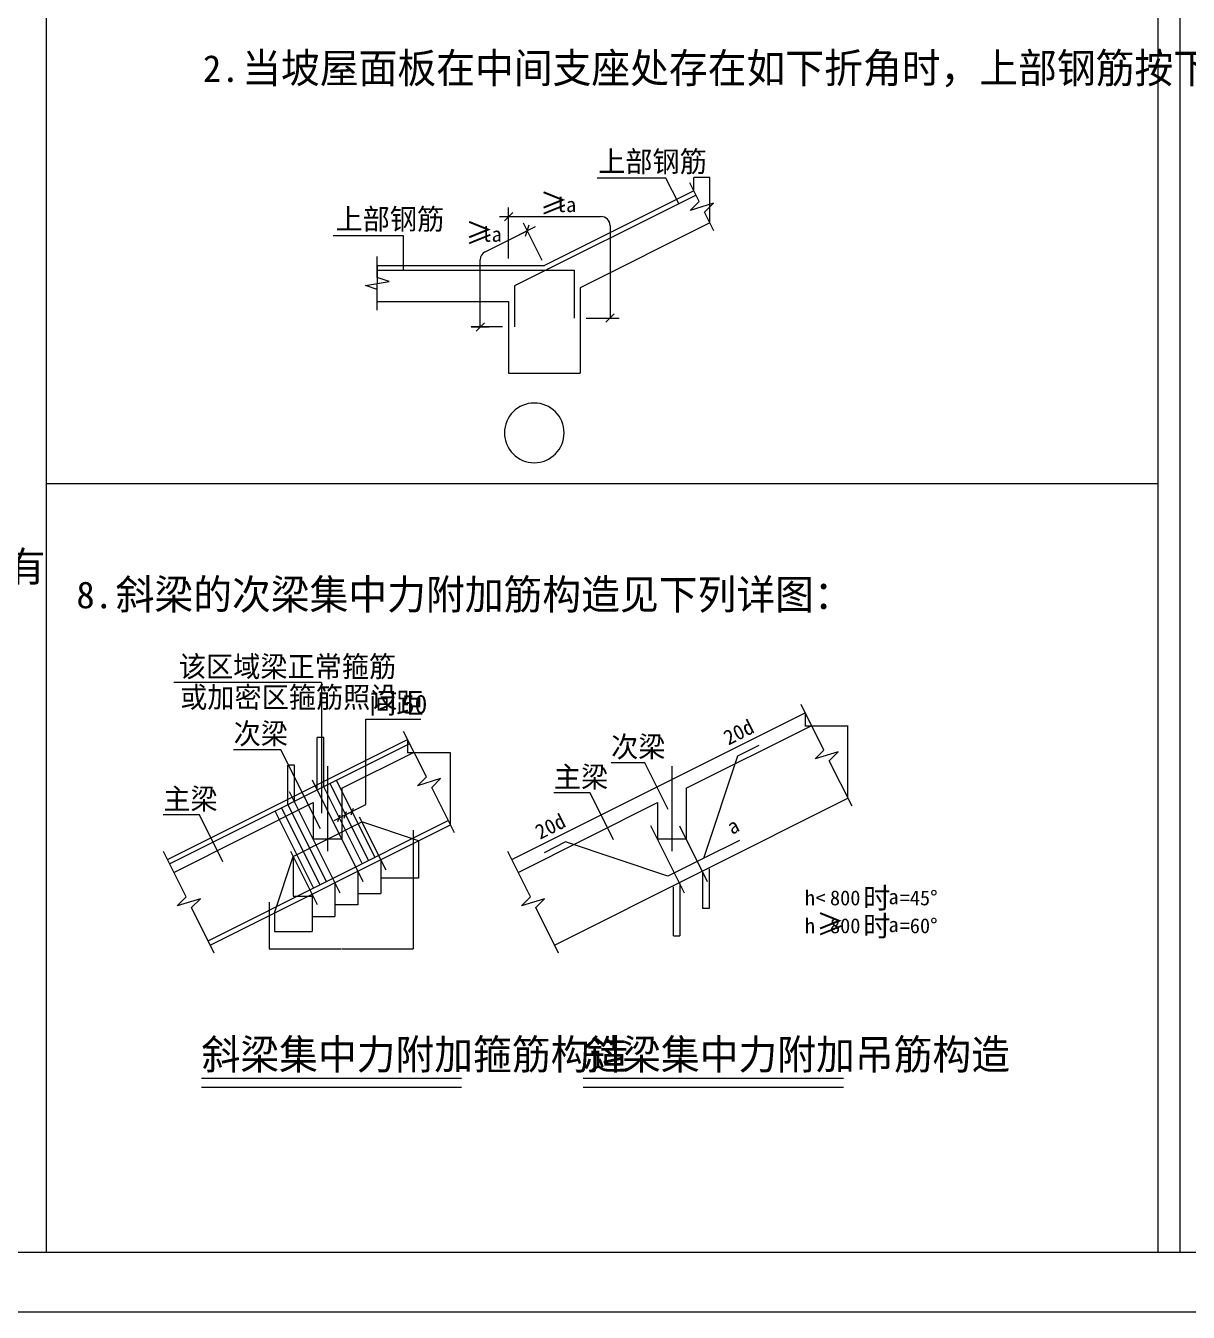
# Model space of a CAD drawing. Header units: metres. Extents: x 353221 to 519218, y 576917 to 745385.
# Drawn here: x 451514 to 470992, y 576917 to 598461 of the extents above; entities that cross this region are included whole.
import ezdxf

# ---------------------------------------------------------------- set-up
doc = ezdxf.new("R2010")
doc.units = ezdxf.units.M
doc.layers.add('PUB_TITLE', color=4, linetype='Continuous')
doc.dimstyles.get("Standard").update_dxf_attribs({"dimtxt": 2.5, "dimasz": 2.5, "dimexe": 1.25, "dimexo": 0.625, "dimtad": 1, "dimcen": 2.5, "dimazin": 3, "dimtfac": 1, "dimtmove": 0, "dimatfit": 3})

# ---------------------------------------------------------------- blocks, each defined once
blk = doc.blocks.new('_DIMX')
blk.add_line((-150, 0), (150, 0))
blk.add_lwpolyline([(-70, -70), (70, 70)])
blk = doc.blocks.new('_INDEX1')
blk.add_lwpolyline([(-0.5, 0, 1), (0.5, 0, 1)], format="xyb", close=True)
blk = doc.blocks.new('_CLOSEDFILLED')
at = {"color": 0, "linetype": 'BYBLOCK'}
blk.add_solid([(-1, 0), (0, 0), (-1, 0)], dxfattribs=at)
blk = doc.blocks.new('*D66')
for p, q in [((462842.09, 595920.94), (462708.18, 595920.94)), ((462708.43, 595697.33), (462708.43, 595920.94)), ((462977, 595920.94), (462843.09, 595920.94)), ((462976.75, 595160.68), (462976.75, 595920.94))]:
    blk.add_line(p, q)
at = {"layer": 'Defpoints'}
for p in [(462976.75, 595920.94), (462708.43, 595697.33), (462976.75, 595160.68)]:
    blk.add_point(p, dxfattribs=at)
at = {"layer": 'PUB_TITLE', "xscale": 0.25, "yscale": 0.25}
blk.add_blockref('_CLOSEDFILLED', (462708.43, 595920.94), dxfattribs=at)
at = {"layer": 'PUB_TITLE', "xscale": 0.25, "yscale": 0.25, "rotation": 180}
blk.add_blockref('_CLOSEDFILLED', (462976.75, 595920.94), dxfattribs=at)
at = {"layer": 'PUB_TITLE', "insert": (462842.59, 595920.94), "char_height": 1, "attachment_point": 5}
blk.add_mtext('h', dxfattribs=at)
blk = doc.blocks.new('*D68')
for p, q in [((457404.03, 594445.14), (457404.03, 594145.14)), ((457403.78, 594145.14), (457403.53, 594145.14)), ((457404.03, 593845.14), (457404.03, 594145.14)), ((457404.03, 594145.14), (457404.03, 594145.14)), ((457404.28, 594145.14), (457404.53, 594145.14))]:
    blk.add_line(p, q)
at = {"layer": 'Defpoints'}
for p in [(457404.03, 594445.14), (457404.03, 594145.14), (457404.03, 593845.14)]:
    blk.add_point(p, dxfattribs=at)
at = {"layer": 'PUB_TITLE', "xscale": 0.25, "yscale": 0.25}
blk.add_blockref('_CLOSEDFILLED', (457404.03, 594145.14), dxfattribs=at)
at = {"layer": 'PUB_TITLE', "xscale": 0.25, "yscale": 0.25, "rotation": 180}
blk.add_blockref('_CLOSEDFILLED', (457404.03, 594145.14), dxfattribs=at)
at = {"layer": 'PUB_TITLE', "insert": (457404.03, 594146.265), "char_height": 1, "attachment_point": 5}
blk.add_mtext('h', dxfattribs=at)
blk = doc.blocks.new('*D86')
for p, q in [((455960.515, 586080.06), (455907.6, 586080.06)), ((455907.85, 585418.18), (455907.85, 586080.06)), ((456015.43, 586080.06), (455962.515, 586080.06)), ((456015.18, 585471.84), (456015.18, 586080.06))]:
    blk.add_line(p, q)
at = {"layer": 'Defpoints'}
for p in [(456015.18, 586080.06), (455907.85, 585418.18), (456015.18, 585471.84)]:
    blk.add_point(p, dxfattribs=at)
at = {"layer": 'PUB_TITLE', "xscale": 0.25, "yscale": 0.25}
blk.add_blockref('_CLOSEDFILLED', (455907.85, 586080.06), dxfattribs=at)
at = {"layer": 'PUB_TITLE', "xscale": 0.25, "yscale": 0.25, "rotation": 180}
blk.add_blockref('_CLOSEDFILLED', (456015.18, 586080.06), dxfattribs=at)
at = {"layer": 'PUB_TITLE', "insert": (455961.515, 586080.06), "char_height": 1, "attachment_point": 5}
blk.add_mtext('50', dxfattribs=at)
blk = doc.blocks.new('*D87')
for p, q in [((456451.845, 586540.38), (456398.93, 586540.38)), ((456399.18, 585663.84), (456399.18, 586540.38)), ((456506.76, 586540.38), (456453.845, 586540.38)), ((456506.51, 585717.51), (456506.51, 586540.38))]:
    blk.add_line(p, q)
at = {"layer": 'Defpoints'}
for p in [(456506.51, 586540.38), (456399.18, 585663.84), (456506.51, 585717.51)]:
    blk.add_point(p, dxfattribs=at)
at = {"layer": 'PUB_TITLE', "xscale": 0.25, "yscale": 0.25}
blk.add_blockref('_CLOSEDFILLED', (456399.18, 586540.38), dxfattribs=at)
at = {"layer": 'PUB_TITLE', "xscale": 0.25, "yscale": 0.25, "rotation": 180}
blk.add_blockref('_CLOSEDFILLED', (456506.51, 586540.38), dxfattribs=at)
at = {"layer": 'PUB_TITLE', "insert": (456452.845, 586540.38), "char_height": 1, "attachment_point": 5}
blk.add_mtext('50', dxfattribs=at)
blk = doc.blocks.new('*D88')
for p, q in [((457913.04, 586510.22), (457913.04, 586286.61)), ((458270.315, 586286.61), (457912.79, 586286.61)), ((458628.84, 586286.61), (458271.315, 586286.61)), ((458628.59, 585079.14), (458628.59, 586286.61))]:
    blk.add_line(p, q)
at = {"layer": 'Defpoints'}
for p in [(457913.04, 586510.22), (458628.59, 586286.61), (458628.59, 585079.14)]:
    blk.add_point(p, dxfattribs=at)
at = {"layer": 'PUB_TITLE', "xscale": 0.25, "yscale": 0.25}
blk.add_blockref('_CLOSEDFILLED', (457913.04, 586286.61), dxfattribs=at)
at = {"layer": 'PUB_TITLE', "xscale": 0.25, "yscale": 0.25, "rotation": 180}
blk.add_blockref('_CLOSEDFILLED', (458628.59, 586286.61), dxfattribs=at)
at = {"layer": 'PUB_TITLE', "insert": (458270.815, 586286.61), "char_height": 1, "attachment_point": 5}
blk.add_mtext('h', dxfattribs=at)
blk = doc.blocks.new('*D89')
for p, q in [((464575.16, 586957.43), (464575.16, 586733.83)), ((464932.43, 586733.83), (464574.91, 586733.83)), ((465290.95, 586733.83), (464933.43, 586733.83)), ((465290.7, 585526.35), (465290.7, 586733.83))]:
    blk.add_line(p, q)
at = {"layer": 'Defpoints'}
for p in [(464575.16, 586957.43), (465290.7, 586733.83), (465290.7, 585526.35)]:
    blk.add_point(p, dxfattribs=at)
at = {"layer": 'PUB_TITLE', "xscale": 0.25, "yscale": 0.25}
blk.add_blockref('_CLOSEDFILLED', (464575.16, 586733.83), dxfattribs=at)
at = {"layer": 'PUB_TITLE', "xscale": 0.25, "yscale": 0.25, "rotation": 180}
blk.add_blockref('_CLOSEDFILLED', (465290.7, 586733.83), dxfattribs=at)
at = {"layer": 'PUB_TITLE', "insert": (464932.93, 586733.83), "char_height": 1, "attachment_point": 5}
blk.add_mtext('h', dxfattribs=at)
blk = doc.blocks.new('*D90')
for p, q in [((462855.58, 584286.43), (462855.58, 583678.22)), ((462962.91, 584340.09), (462962.91, 583678.22)), ((462908.245, 583678.22), (462855.33, 583678.22)), ((462963.16, 583678.22), (462910.245, 583678.22))]:
    blk.add_line(p, q)
at = {"layer": 'Defpoints'}
for p in [(462855.58, 584286.43), (462962.91, 584340.09), (462962.91, 583678.22)]:
    blk.add_point(p, dxfattribs=at)
at = {"layer": 'PUB_TITLE', "xscale": 0.25, "yscale": 0.25}
blk.add_blockref('_CLOSEDFILLED', (462855.58, 583678.22), dxfattribs=at)
at = {"layer": 'PUB_TITLE', "xscale": 0.25, "yscale": 0.25, "rotation": 180}
blk.add_blockref('_CLOSEDFILLED', (462962.91, 583678.22), dxfattribs=at)
at = {"layer": 'PUB_TITLE', "insert": (462909.245, 583678.22), "char_height": 1, "attachment_point": 5}
blk.add_mtext('50', dxfattribs=at)
blk = doc.blocks.new('*D91')
for p, q in [((462471.58, 584094.43), (462471.58, 583217.89)), ((462364.25, 584040.76), (462364.25, 583217.89)), ((462364.5, 583217.89), (462416.915, 583217.89)), ((462418.915, 583217.89), (462471.33, 583217.89))]:
    blk.add_line(p, q)
at = {"layer": 'Defpoints'}
for p in [(462471.58, 584094.43), (462364.25, 584040.76), (462364.25, 583217.89)]:
    blk.add_point(p, dxfattribs=at)
at = {"layer": 'PUB_TITLE', "xscale": 0.25, "yscale": 0.25, "rotation": 180}
blk.add_blockref('_CLOSEDFILLED', (462364.25, 583217.89), dxfattribs=at)
at = {"layer": 'PUB_TITLE', "xscale": 0.25, "yscale": 0.25}
blk.add_blockref('_CLOSEDFILLED', (462471.58, 583217.89), dxfattribs=at)
at = {"layer": 'PUB_TITLE', "insert": (462417.915, 583217.89), "char_height": 1, "attachment_point": 5}
blk.add_mtext('50', dxfattribs=at)
blk = doc.blocks.new('*D92')
for p, q in [((456694.95, 584112.32), (456694.95, 583546.46)), ((456310.95, 583920.32), (456310.95, 583546.46)), ((456311.2, 583546.46), (456501.95, 583546.46)), ((456503.95, 583546.46), (456694.7, 583546.46))]:
    blk.add_line(p, q)
at = {"layer": 'Defpoints'}
for p in [(456694.95, 584112.32), (456310.95, 583920.32), (456310.95, 583546.46)]:
    blk.add_point(p, dxfattribs=at)
at = {"layer": 'PUB_TITLE', "xscale": 0.25, "yscale": 0.25, "rotation": 180}
blk.add_blockref('_CLOSEDFILLED', (456310.95, 583546.46), dxfattribs=at)
at = {"layer": 'PUB_TITLE', "xscale": 0.25, "yscale": 0.25}
blk.add_blockref('_CLOSEDFILLED', (456694.95, 583546.46), dxfattribs=at)
at = {"layer": 'PUB_TITLE', "insert": (456502.95, 583546.46), "char_height": 1, "attachment_point": 5}
blk.add_mtext("b'", dxfattribs=at)
blk = doc.blocks.new('*D93')
for p, q in [((457078.95, 584304.32), (457078.95, 583738.46)), ((456694.95, 584112.32), (456694.95, 583738.46)), ((456885.95, 583738.46), (456694.7, 583738.46)), ((457079.2, 583738.46), (456887.95, 583738.46))]:
    blk.add_line(p, q)
at = {"layer": 'Defpoints'}
for p in [(457078.95, 584304.32), (456694.95, 584112.32), (457078.95, 583738.46)]:
    blk.add_point(p, dxfattribs=at)
at = {"layer": 'PUB_TITLE', "xscale": 0.25, "yscale": 0.25}
blk.add_blockref('_CLOSEDFILLED', (456694.95, 583738.46), dxfattribs=at)
at = {"layer": 'PUB_TITLE', "xscale": 0.25, "yscale": 0.25, "rotation": 180}
blk.add_blockref('_CLOSEDFILLED', (457078.95, 583738.46), dxfattribs=at)
at = {"layer": 'PUB_TITLE', "insert": (456886.95, 583738.46), "char_height": 1, "attachment_point": 5}
blk.add_mtext("b'", dxfattribs=at)
blk = doc.blocks.new('*D94')
for p, q in [((456310.95, 583920.32), (456310.95, 583292.68)), ((455679.86, 583604.77), (455679.86, 583292.68)), ((455680.11, 583292.68), (455994.405, 583292.68)), ((455996.405, 583292.68), (456310.7, 583292.68))]:
    blk.add_line(p, q)
at = {"layer": 'Defpoints'}
for p in [(456310.95, 583920.32), (455679.86, 583604.77), (455679.86, 583292.68)]:
    blk.add_point(p, dxfattribs=at)
at = {"layer": 'PUB_TITLE', "xscale": 0.25, "yscale": 0.25, "rotation": 180}
blk.add_blockref('_CLOSEDFILLED', (455679.86, 583292.68), dxfattribs=at)
at = {"layer": 'PUB_TITLE', "xscale": 0.25, "yscale": 0.25}
blk.add_blockref('_CLOSEDFILLED', (456310.95, 583292.68), dxfattribs=at)
at = {"layer": 'PUB_TITLE', "insert": (455995.405, 583292.68), "char_height": 1, "attachment_point": 5}
blk.add_mtext('h1', dxfattribs=at)
blk = doc.blocks.new('*D95')
for p, q in [((457078.95, 584304.32), (457078.95, 583930.46)), ((457462.95, 584496.32), (457462.95, 583930.46)), ((457079.2, 583930.46), (457269.95, 583930.46)), ((457271.95, 583930.46), (457462.7, 583930.46))]:
    blk.add_line(p, q)
at = {"layer": 'Defpoints'}
for p in [(457078.95, 584304.32), (457462.95, 584496.32), (457078.95, 583930.46)]:
    blk.add_point(p, dxfattribs=at)
at = {"layer": 'PUB_TITLE', "xscale": 0.25, "yscale": 0.25, "rotation": 180}
blk.add_blockref('_CLOSEDFILLED', (457078.95, 583930.46), dxfattribs=at)
at = {"layer": 'PUB_TITLE', "xscale": 0.25, "yscale": 0.25}
blk.add_blockref('_CLOSEDFILLED', (457462.95, 583930.46), dxfattribs=at)
at = {"layer": 'PUB_TITLE', "insert": (457270.95, 583930.46), "char_height": 1, "attachment_point": 5}
blk.add_mtext("b'", dxfattribs=at)
blk = doc.blocks.new('*D96')
for p, q in [((458094.03, 584811.86), (458094.03, 584184.23)), ((457462.95, 584496.32), (457462.95, 584184.23)), ((457777.49, 584184.23), (457462.7, 584184.23)), ((458094.28, 584184.23), (457779.49, 584184.23))]:
    blk.add_line(p, q)
at = {"layer": 'Defpoints'}
for p in [(458094.03, 584811.86), (457462.95, 584496.32), (458094.03, 584184.23)]:
    blk.add_point(p, dxfattribs=at)
at = {"layer": 'PUB_TITLE', "xscale": 0.25, "yscale": 0.25}
blk.add_blockref('_CLOSEDFILLED', (457462.95, 584184.23), dxfattribs=at)
at = {"layer": 'PUB_TITLE', "xscale": 0.25, "yscale": 0.25, "rotation": 180}
blk.add_blockref('_CLOSEDFILLED', (458094.03, 584184.23), dxfattribs=at)
at = {"layer": 'PUB_TITLE', "insert": (457778.49, 584184.23), "char_height": 1, "attachment_point": 5}
blk.add_mtext('h1', dxfattribs=at)
blk = doc.blocks.new('*D97')
for p, q in [((458004.59, 584990.74), (458004.59, 583001.58)), ((455590.42, 583783.66), (455590.42, 583001.58)), ((455590.67, 583001.58), (456793.005, 583001.58)), ((456802.005, 583001.58), (458004.34, 583001.58))]:
    blk.add_line(p, q)
at = {"layer": 'Defpoints'}
for p in [(458004.59, 584990.74), (455590.42, 583783.66), (455590.42, 583001.58)]:
    blk.add_point(p, dxfattribs=at)
at = {"layer": 'PUB_TITLE', "xscale": 0.25, "yscale": 0.25, "rotation": 180}
blk.add_blockref('_CLOSEDFILLED', (455590.42, 583001.58), dxfattribs=at)
at = {"layer": 'PUB_TITLE', "xscale": 0.25, "yscale": 0.25}
blk.add_blockref('_CLOSEDFILLED', (458004.59, 583001.58), dxfattribs=at)
at = {"layer": 'PUB_TITLE', "insert": (456797.505, 583001.58), "char_height": 1, "attachment_point": 5}
blk.add_mtext("S=3b'+2h1", dxfattribs=at)
blk = doc.blocks.new('*D102')
for p, q in [((455995.4, 584551.4), (455995.4, 583885.4)), ((455995.65, 583885.4), (456152.175, 583885.4)), ((456154.175, 583885.4), (456310.7, 583885.4)), ((456310.95, 583920.32), (456310.95, 583885.4))]:
    blk.add_line(p, q)
at = {"layer": 'Defpoints'}
for p in [(455995.4, 584551.4), (455995.4, 583885.4), (456310.95, 583920.32)]:
    blk.add_point(p, dxfattribs=at)
at = {"layer": 'PUB_TITLE', "xscale": 0.25, "yscale": 0.25, "rotation": 180}
blk.add_blockref('_CLOSEDFILLED', (455995.4, 583885.4), dxfattribs=at)
at = {"layer": 'PUB_TITLE', "xscale": 0.25, "yscale": 0.25}
blk.add_blockref('_CLOSEDFILLED', (456310.95, 583885.4), dxfattribs=at)
at = {"layer": 'PUB_TITLE', "insert": (456153.175, 583885.4), "char_height": 1, "attachment_point": 5}
blk.add_mtext('h1', dxfattribs=at)

msp = doc.modelspace()

# ---------------------------------------------------------------- linework, layer by layer
at = {"layer": 'PUB_TITLE'}
for p, q in [((451864.23, 577916.65), (451864.23, 617916.65)), ((470489.86, 577916.65), (470489.86, 613066.65)), ((470853.58, 577916.65), (470853.58, 613066.65)), ((462241.29, 595909.37), (461087.6, 595909.37)), ((462455.31, 595481.33), (462241.29, 595909.37)), ((462708.43, 595697.33), (460204.03, 594445.14)), ((459604.03, 594565.14), (459604.03, 595415.14)), ((459604.03, 595265.14), (461154.03, 595265.14)), ((459846.26, 595160.68), (460159.31, 594534.58)), ((462976.75, 595160.68), (460804.03, 594074.31)), ((461304.03, 595115.14), (461304.03, 593565.14)), ((457841.03, 594945.14), (456667.64, 594945.14)), ((457841.03, 594365.14), (457841.03, 594945.14)), ((459211.7, 594675.69), (459913.34, 595026.51)), ((457404.03, 594445.14), (460204.03, 594445.14)), ((459128.78, 593416.43), (459128.78, 594541.53)), ((460804.03, 594074.31), (460804.03, 592645.14)), ((457404.03, 593845.14), (459604.03, 593845.14)), ((459604.03, 593845.14), (459604.03, 592645.14)), ((460904.03, 593565.14), (461454.03, 593565.14)), ((459504.03, 593416.43), (458978.78, 593416.43)), ((459604.03, 592645.14), (460804.03, 592645.14)), ((470489.86, 590791.76), (451864.23, 590791.76)), ((456471.4, 587460.35), (453993.31, 587460.35)), ((456471.4, 587460.35), (456471.4, 585272.31)), ((459655.81, 584497.76), (464575.16, 586957.43)), ((457211.78, 586849.35), (458134.71, 586849.35)), ((457211.78, 585419.9), (457211.78, 586849.35)), ((462579.09, 585691.07), (464682.49, 586742.77)), ((453888.12, 584497.76), (457913.04, 586510.22)), ((455788.49, 586337.35), (454996.5, 586337.35)), ((456450.97, 585012.39), (455788.49, 586337.35)), ((456811.4, 585691.07), (458020.38, 586295.56)), ((456571.4, 586063.01), (456571.4, 584639.4)), ((461886.56, 586117.29), (461321.05, 586117.29)), ((462278.19, 585334.02), (461886.56, 586117.29)), ((462339.09, 586063.01), (462339.09, 584639.4)), ((457168.39, 584125.43), (456318.68, 585824.84)), ((456784.39, 583933.43), (455934.68, 585632.84)), ((456811.4, 585691.07), (456811.4, 584839.4)), ((460970.33, 585612.33), (460361.31, 585612.33)), ((461361.97, 584829.06), (460970.33, 585612.33)), ((462579.09, 585691.07), (462579.09, 584839.4)), ((453995.45, 584283.1), (456331.4, 585451.07)), ((456331.4, 585451.07), (456331.4, 584839.4)), ((456766.61, 585197.32), (457211.78, 585419.9)), ((459763.14, 584283.1), (462099.09, 585451.07)), ((460371.35, 583066.67), (465290.7, 585526.35)), ((462099.09, 585451.07), (462099.09, 584839.4)), ((454427.32, 585244.31), (453818.29, 585244.31)), ((454818.95, 584461.04), (454427.32, 585244.31)), ((457552.39, 584317.43), (457105.96, 585210.28)), ((454603.66, 583066.67), (458628.59, 585079.14)), ((455995.4, 584551.4), (457147.4, 585127.4)), ((458094.03, 584811.86), (457147.4, 585127.4)), ((462552.08, 583933.43), (461988.85, 585059.88)), ((462936.08, 584125.43), (462470.72, 585056.14)), ((456811.4, 584839.4), (456331.4, 584839.4)), ((462579.09, 584839.4), (462099.09, 584839.4)), ((463472.13, 584818.31), (462873.47, 584518.98)), ((455679.86, 583604.77), (455995.4, 584551.4)), ((456400.39, 583741.43), (455953.96, 584634.28))]:
    msp.add_line(p, q, dxfattribs=at)
for points in [[(430730.4, 576916.65), (430730.4, 618916.65), (490130.4, 618916.65), (490130.4, 576916.65)], [(433230.4, 577916.65), (433230.4, 617916.65), (489130.4, 617916.65), (489130.4, 577916.65)]]:
    msp.add_lwpolyline(points, close=True, dxfattribs=at)
for points in [[(463043.84, 595026.51), (462887.31, 595339.56), (463036.38, 595488.63), (462648.8, 595369.38), (462797.87, 595518.45), (462641.34, 595831.5)], [(462744.2, 595625.78), (459704.03, 594105.69)], [(457404.03, 593695.14), (457404.03, 594045.14), (457204.03, 594111.8), (457604.03, 594178.47), (457404.03, 594245.14), (457404.03, 594595.14)], [(457404.03, 594365.14), (460704.03, 594365.14)], [(460704.03, 594365.14), (460704.03, 593565.14)], [(459704.03, 594105.69), (459704.03, 593416.43)], [(465357.78, 585392.19), (464977.65, 586152.45), (465126.72, 586301.52), (464739.14, 586182.26), (464888.21, 586331.33), (464508.08, 587091.6)], [(453923.9, 584426.2), (457948.82, 586438.67)], [(458695.67, 584944.97), (458315.54, 585705.23), (458464.61, 585854.31), (458077.02, 585735.05), (458226.09, 585884.12), (457845.96, 586644.38)], [(462873.47, 584518.98), (463445.58, 586235.34)], [(463445.58, 586235.34), (463803.36, 586414.22)], [(457365.16, 584536.87), (456721.18, 585824.84)], [(457150.5, 584429.54), (456506.51, 585717.51)], [(457257.83, 584483.2), (456613.84, 585771.18)], [(456444.51, 584076.54), (455800.52, 585364.51)], [(456551.84, 584130.2), (455907.85, 585418.18)], [(454567.89, 583138.23), (458592.81, 585150.69)], [(456337.18, 584022.87), (455693.19, 585310.85)], [(460558.45, 584791.77), (460200.67, 584612.88)], [(462274.8, 584219.65), (460558.45, 584791.77)], [(454670.75, 582932.51), (454290.61, 583692.77), (454439.69, 583841.84), (454052.1, 583722.59), (454201.17, 583871.66), (453821.04, 584631.92)], [(460438.43, 582932.51), (460058.3, 583692.77), (460207.37, 583841.84), (459819.79, 583722.59), (459968.86, 583871.66), (459588.73, 584631.92)], [(462873.47, 584518.98), (462274.8, 584219.65)], [(454458.86, 580834.91), (458817.45, 580834.91)], [(460855.38, 580834.91), (465213.97, 580834.91)], [(454458.86, 580684.91), (458817.45, 580684.91)], [(460855.38, 580684.91), (465213.97, 580684.91)]]:
    msp.add_lwpolyline(points, dxfattribs=at)
for centre, start, end in [((461154.03, 595115.14), 0, 90), ((459278.78, 594541.53), 116.57, 180)]:
    msp.add_arc(centre, 150, start, end, dxfattribs=at)

# ---------------------------------------------------------------- block references
for p in [(459604.03, 595265.14), (461304.03, 593565.14), (459128.78, 593416.43)]:
    msp.add_blockref('_DIMX', p, dxfattribs=at)
at = {"layer": 'PUB_TITLE', "rotation": 206.57}
msp.add_blockref('_DIMX', (459913.34, 595026.51), dxfattribs=at)
at = {"layer": 'PUB_TITLE', "xscale": 1000, "yscale": 1000, "zscale": 1000}
msp.add_blockref('_INDEX1', (460034.25, 591642.8), dxfattribs=at)
at = {"layer": 'PUB_TITLE', "xscale": 0.6, "yscale": 0.6, "zscale": 0.6, "rotation": 26.57}
for p in [(456986.01, 585304.36), (456763.42, 585193.07), (456870.75, 585246.73)]:
    msp.add_blockref('_DIMX', p, dxfattribs=at)

# ---------------------------------------------------------------- texts
at = {"layer": 'PUB_TITLE'}
for s, height, p in [('当坡屋面板在中间支座处存在如下折角时，上部钢筋按下图要求锚固。', 500, (455140.66, 597502.31)), ('2.', 450, (454483.67, 597519.72)), ('上部钢筋', 350, (461105.48, 596011.9)), ('≥', 350, (460124.94, 595310.85)), ('la', 250, (460396.44, 595339.94)), ('上部钢筋', 350, (456705.21, 595047.66)), ('≥', 350, (458877.52, 594814.34)), ('la', 250, (459149.01, 594843.44)), ('当坡屋面梁在中间支座处存在如下折角时，上部钢筋锚固有', 500, (434945.77, 589153.79)), ('斜梁的次梁集中力附加筋构造见下列详图：', 500, (453019.66, 588688.01)), ('8.', 450, (452362.67, 588705.41)), ('该区域梁正常箍筋', 350, (454080.27, 587555.02)), ('或加密区箍筋照设', 350, (454102, 587041.2)), ('间距', 350, (457266.47, 586944.02)), ('50', 315, (457814.13, 586944.02)), ('次梁', 350, (454997.61, 586432.02)), ('次梁', 350, (461322.16, 586211.96)), ('主梁', 350, (460362.42, 585707)), ('主梁', 350, (453819.41, 585338.98)), ('时', 350, (465542.79, 583677.02)), ('h', 250, (464567.27, 583730.95)), ('<', 250, (464745.62, 583730.95)), ('800', 250, (464988.8, 583730.95)), ('a', 250, (465969.55, 583749.61)), ('=45%%d', 250, (466156.17, 583730.95)), ('h', 250, (464567.27, 583264.44)), ('≥', 350, (464757.9, 583239.41)), ('800', 250, (464988.8, 583264.44)), ('时', 350, (465542.79, 583210.51)), ('a', 250, (465969.55, 583283.11)), ('=60%%d', 250, (466156.17, 583264.44)), ('斜梁集中力附加箍筋构造', 500, (454458.86, 580984.91)), ('斜梁集中力附加吊筋构造', 500, (460855.38, 580984.91))]:
    msp.add_text(s, height=height, dxfattribs=at).set_placement(p)
for s, p in [('20d', (463286.34, 586405.8)), ('20d', (460130.04, 584827.65)), ('a', (463344.66, 584909.28))]:
    msp.add_text(s, height=250, rotation=26.57, dxfattribs=at).set_placement(p)

# ---------------------------------------------------------------- dimensions: what is measured, and where the dimension line sits
for base, p1, p2, text, picture, middle in [((462976.75, 595920.94), (462976.75, 595160.68), (462708.43, 595697.33), 'h', '*D66', (462842.59, 595920.94)), ((457404.03, 594145.14), (457404.03, 593845.14), (457404.03, 594445.14), 'h', '*D68', (457404.03, 594146.265)), ((465290.7, 586733.83), (465290.7, 585526.35), (464575.16, 586957.43), 'h', '*D89', (464932.93, 586733.83)), ((456506.51, 586540.38), (456506.51, 585717.51), (456399.18, 585663.84), '50', '*D87', (456452.845, 586540.38)), ((458628.59, 586286.61), (458628.59, 585079.14), (457913.04, 586510.22), 'h', '*D88', (458270.815, 586286.61)), ((456015.18, 586080.06), (456015.18, 585471.84), (455907.85, 585418.18), '50', '*D86', (455961.515, 586080.06)), ((455590.42, 583001.58), (455590.42, 583783.66), (458004.59, 584990.74), "S=3b'+2h1", '*D97', (456797.505, 583001.58)), ((458094.03, 584184.23), (458094.03, 584811.86), (457462.95, 584496.32), 'h1', '*D96', (457778.49, 584184.23)), ((455995.4, 583885.4), (455995.4, 584551.4), (456310.95, 583920.32), 'h1', '*D102', (456153.175, 583885.4)), ((457078.95, 583738.46), (457078.95, 584304.32), (456694.95, 584112.32), "b'", '*D93', (456886.95, 583738.46)), ((457078.95, 583930.46), (457078.95, 584304.32), (457462.95, 584496.32), "b'", '*D95', (457270.95, 583930.46)), ((462962.91, 583678.22), (462962.91, 584340.09), (462855.58, 584286.43), '50', '*D90', (462909.245, 583678.22)), ((456310.95, 583546.46), (456310.95, 583920.32), (456694.95, 584112.32), "b'", '*D92', (456502.95, 583546.46)), ((462364.25, 583217.89), (462364.25, 584040.76), (462471.58, 584094.43), '50', '*D91', (462417.915, 583217.89)), ((455679.86, 583292.68), (455679.86, 583604.77), (456310.95, 583920.32), 'h1', '*D94', (455995.405, 583292.68))]:
    dim = msp.add_linear_dim(base=base, p1=p1, p2=p2, text=text, dimstyle='Standard', dxfattribs=at)
    dim.commit()
    dim.dimension.update_dxf_attribs({"geometry": picture, "text_midpoint": middle})

doc.saveas('drawing.dxf')
